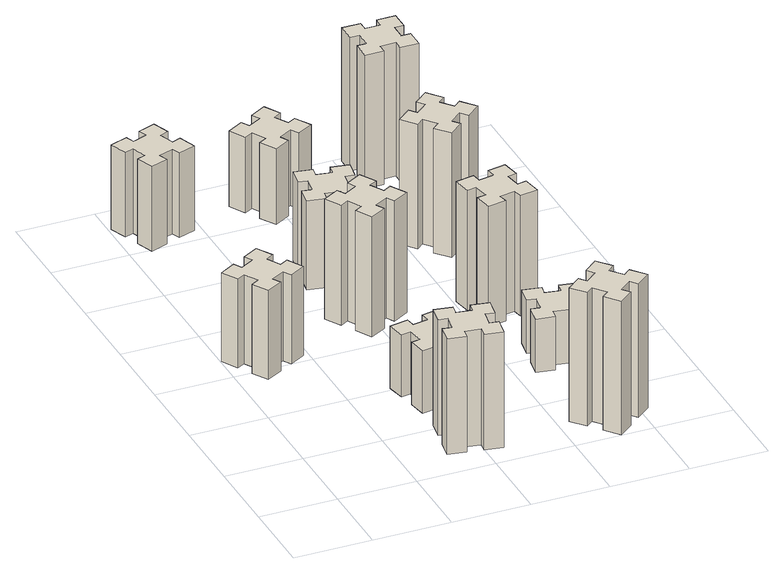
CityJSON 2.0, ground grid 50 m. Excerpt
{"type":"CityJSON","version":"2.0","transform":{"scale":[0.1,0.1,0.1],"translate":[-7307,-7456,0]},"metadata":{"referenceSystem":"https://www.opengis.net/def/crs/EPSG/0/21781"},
"CityObjects":{
"building1":{"type":"Building","attributes":{"class":"1000","function":"1000","usage":"1000","yearOfConstruction":2016,"roofType":"1000","measuredHeight":60,"storeysAboveGround":30,"storeysBelowGround":0},"geometry":[{"type":"Solid","lod":"1","boundaries":[[[[0,1,2,3,4,5,6,7,8,9,10,11,12,13,14,15,16,17,18,19]],[[17,16,20,21]],[[16,15,22,20]],[[15,14,23,22]],[[14,13,24,23]],[[13,12,25,24]],[[12,11,26,25]],[[11,10,27,26]],[[10,9,28,27]],[[9,8,29,28]],[[8,7,30,29]],[[7,6,31,30]],[[6,5,32,31]],[[5,4,33,32]],[[4,3,34,33]],[[3,2,35,34]],[[2,1,36,35]],[[1,0,37,36]],[[0,19,38,37]],[[19,18,39,38]],[[18,17,21,39]],[[24,25,26,27,28,29,30,31,32,33,34,35,36,37,38,39,21,20,22,23]]]]}]},
"building2":{"type":"Building","attributes":{"class":"1000","function":"1000","usage":"1000","yearOfConstruction":2016,"roofType":"1000","measuredHeight":78,"storeysAboveGround":30,"storeysBelowGround":0},"geometry":[{"type":"Solid","lod":"1","boundaries":[[[[40,41,42,43,44,45,46,47,48,49,50,51,52,53,54,55,56,57,58,59]],[[57,56,60,61]],[[56,55,62,60]],[[55,54,63,62]],[[54,53,64,63]],[[53,52,65,64]],[[52,51,66,65]],[[51,50,67,66]],[[50,49,68,67]],[[49,48,69,68]],[[48,47,70,69]],[[47,46,71,70]],[[46,45,72,71]],[[45,44,73,72]],[[44,43,74,73]],[[43,42,75,74]],[[42,41,76,75]],[[41,40,77,76]],[[40,59,78,77]],[[59,58,79,78]],[[58,57,61,79]],[[64,65,66,67,68,69,70,71,72,73,74,75,76,77,78,79,61,60,62,63]]]]}]},
"building3":{"type":"Building","attributes":{"class":"1000","function":"1000","usage":"1000","yearOfConstruction":2016,"roofType":"1000","measuredHeight":57,"storeysAboveGround":30,"storeysBelowGround":0},"geometry":[{"type":"Solid","lod":"1","boundaries":[[[[80,81,82,83,84,85,86,87,88,89,90,91,92,93,94,95,96,97,98,99]],[[97,96,100,101]],[[96,95,102,100]],[[95,94,103,102]],[[94,93,104,103]],[[93,92,105,104]],[[92,91,106,105]],[[91,90,107,106]],[[90,89,108,107]],[[89,88,109,108]],[[88,87,110,109]],[[87,86,111,110]],[[86,85,112,111]],[[85,84,113,112]],[[84,83,114,113]],[[83,82,115,114]],[[82,81,116,115]],[[81,80,117,116]],[[80,99,118,117]],[[99,98,119,118]],[[98,97,101,119]],[[104,105,106,107,108,109,110,111,112,113,114,115,116,117,118,119,101,100,102,103]]]]}]},
"building4":{"type":"Building","attributes":{"class":"1000","function":"1000","usage":"1000","yearOfConstruction":2016,"roofType":"1000","measuredHeight":42,"storeysAboveGround":30,"storeysBelowGround":0},"geometry":[{"type":"Solid","lod":"1","boundaries":[[[[120,121,122,123,124,125,126,127,128,129,130,131,132,133,134,135,136,137,138,139]],[[137,136,140,141]],[[136,135,142,140]],[[135,134,143,142]],[[134,133,144,143]],[[133,132,145,144]],[[132,131,146,145]],[[131,130,147,146]],[[130,129,148,147]],[[129,128,149,148]],[[128,127,150,149]],[[127,126,151,150]],[[126,125,152,151]],[[125,124,153,152]],[[124,123,154,153]],[[123,122,155,154]],[[122,121,156,155]],[[121,120,157,156]],[[120,139,158,157]],[[139,138,159,158]],[[138,137,141,159]],[[144,145,146,147,148,149,150,151,152,153,154,155,156,157,158,159,141,140,142,143]]]]}]},
"building5":{"type":"Building","attributes":{"class":"1000","function":"1000","usage":"1000","yearOfConstruction":2016,"roofType":"1000","measuredHeight":81,"storeysAboveGround":30,"storeysBelowGround":0},"geometry":[{"type":"Solid","lod":"1","boundaries":[[[[160,161,162,163,164,165,166,167,168,169,170,171,172,173,174,175,176,177,178,179]],[[177,176,180,181]],[[176,175,182,180]],[[175,174,183,182]],[[174,173,184,183]],[[173,172,185,184]],[[172,171,186,185]],[[171,170,187,186]],[[170,169,188,187]],[[169,168,189,188]],[[168,167,190,189]],[[167,166,191,190]],[[166,165,192,191]],[[165,164,193,192]],[[164,163,194,193]],[[163,162,195,194]],[[162,161,196,195]],[[161,160,197,196]],[[160,179,198,197]],[[179,178,199,198]],[[178,177,181,199]],[[184,185,186,187,188,189,190,191,192,193,194,195,196,197,198,199,181,180,182,183]]]]}]},
"building6":{"type":"Building","attributes":{"class":"1000","function":"1000","usage":"1000","yearOfConstruction":2016,"roofType":"1000","measuredHeight":60,"storeysAboveGround":30,"storeysBelowGround":0},"geometry":[{"type":"Solid","lod":"1","boundaries":[[[[200,201,202,203,204,205,206,207,208,209,210,211,212,213,214,215,216,217,218,219]],[[217,216,220,221]],[[216,215,222,220]],[[215,214,223,222]],[[214,213,224,223]],[[213,212,225,224]],[[212,211,226,225]],[[211,210,227,226]],[[210,209,228,227]],[[209,208,229,228]],[[208,207,230,229]],[[207,206,231,230]],[[206,205,232,231]],[[205,204,233,232]],[[204,203,234,233]],[[203,202,235,234]],[[202,201,236,235]],[[201,200,237,236]],[[200,219,238,237]],[[219,218,239,238]],[[218,217,221,239]],[[224,225,226,227,228,229,230,231,232,233,234,235,236,237,238,239,221,220,222,223]]]]}]},
"building7":{"type":"Building","attributes":{"class":"1000","function":"1000","usage":"1000","yearOfConstruction":2016,"roofType":"1000","measuredHeight":90,"storeysAboveGround":30,"storeysBelowGround":0},"geometry":[{"type":"Solid","lod":"1","boundaries":[[[[240,241,242,243,244,245,246,247,248,249,250,251,252,253,254,255,256,257,258,259]],[[257,256,260,261]],[[256,255,262,260]],[[255,254,263,262]],[[254,253,264,263]],[[253,252,265,264]],[[252,251,266,265]],[[251,250,267,266]],[[250,249,268,267]],[[249,248,269,268]],[[248,247,270,269]],[[247,246,271,270]],[[246,245,272,271]],[[245,244,273,272]],[[244,243,274,273]],[[243,242,275,274]],[[242,241,276,275]],[[241,240,277,276]],[[240,259,278,277]],[[259,258,279,278]],[[258,257,261,279]],[[264,265,266,267,268,269,270,271,272,273,274,275,276,277,278,279,261,260,262,263]]]]}]},
"building8":{"type":"Building","attributes":{"class":"1000","function":"1000","usage":"1000","yearOfConstruction":2016,"roofType":"1000","measuredHeight":51,"storeysAboveGround":30,"storeysBelowGround":0},"geometry":[{"type":"Solid","lod":"1","boundaries":[[[[280,281,282,283,284,285,286,287,288,289,290,291,292,293,294,295,296,297,298,299]],[[297,296,300,301]],[[296,295,302,300]],[[295,294,303,302]],[[294,293,304,303]],[[293,292,305,304]],[[292,291,306,305]],[[291,290,307,306]],[[290,289,308,307]],[[289,288,309,308]],[[288,287,310,309]],[[287,286,311,310]],[[286,285,312,311]],[[285,284,313,312]],[[284,283,314,313]],[[283,282,315,314]],[[282,281,316,315]],[[281,280,317,316]],[[280,299,318,317]],[[299,298,319,318]],[[298,297,301,319]],[[304,305,306,307,308,309,310,311,312,313,314,315,316,317,318,319,301,300,302,303]]]]}]},
"building9":{"type":"Building","attributes":{"class":"1000","function":"1000","usage":"1000","yearOfConstruction":2016,"roofType":"1000","measuredHeight":36,"storeysAboveGround":30,"storeysBelowGround":0},"geometry":[{"type":"Solid","lod":"1","boundaries":[[[[320,321,322,323,324,325,326,327,328,329,330,331,332,333,334,335,336,337,338,339]],[[337,336,340,341]],[[336,335,342,340]],[[335,334,343,342]],[[334,333,344,343]],[[333,332,345,344]],[[332,331,346,345]],[[331,330,347,346]],[[330,329,348,347]],[[329,328,349,348]],[[328,327,350,349]],[[327,326,351,350]],[[326,325,352,351]],[[325,324,353,352]],[[324,323,354,353]],[[323,322,355,354]],[[322,321,356,355]],[[321,320,357,356]],[[320,339,358,357]],[[339,338,359,358]],[[338,337,341,359]],[[344,345,346,347,348,349,350,351,352,353,354,355,356,357,358,359,341,340,342,343]]]]}]},
"building10":{"type":"Building","attributes":{"class":"1000","function":"1000","usage":"1000","yearOfConstruction":2016,"roofType":"1000","measuredHeight":81,"storeysAboveGround":30,"storeysBelowGround":0},"geometry":[{"type":"Solid","lod":"1","boundaries":[[[[360,361,362,363,364,365,366,367,368,369,370,371,372,373,374,375,376,377,378,379]],[[377,376,380,381]],[[376,375,382,380]],[[375,374,383,382]],[[374,373,384,383]],[[373,372,385,384]],[[372,371,386,385]],[[371,370,387,386]],[[370,369,388,387]],[[369,368,389,388]],[[368,367,390,389]],[[367,366,391,390]],[[366,365,392,391]],[[365,364,393,392]],[[364,363,394,393]],[[363,362,395,394]],[[362,361,396,395]],[[361,360,397,396]],[[360,379,398,397]],[[379,378,399,398]],[[378,377,381,399]],[[384,385,386,387,388,389,390,391,392,393,394,395,396,397,398,399,381,380,382,383]]]]}]},
"building11":{"type":"Building","attributes":{"class":"1000","function":"1000","usage":"1000","yearOfConstruction":2016,"roofType":"1000","measuredHeight":84,"storeysAboveGround":30,"storeysBelowGround":0},"geometry":[{"type":"Solid","lod":"1","boundaries":[[[[400,401,402,403,404,405,406,407,408,409,410,411,412,413,414,415,416,417,418,419]],[[417,416,420,421]],[[416,415,422,420]],[[415,414,423,422]],[[414,413,424,423]],[[413,412,425,424]],[[412,411,426,425]],[[411,410,427,426]],[[410,409,428,427]],[[409,408,429,428]],[[408,407,430,429]],[[407,406,431,430]],[[406,405,432,431]],[[405,404,433,432]],[[404,403,434,433]],[[403,402,435,434]],[[402,401,436,435]],[[401,400,437,436]],[[400,419,438,437]],[[419,418,439,438]],[[418,417,421,439]],[[424,425,426,427,428,429,430,431,432,433,434,435,436,437,438,439,421,420,422,423]]]]}]},
"building12":{"type":"Building","attributes":{"class":"1000","function":"1000","usage":"1000","yearOfConstruction":2016,"roofType":"1000","measuredHeight":90,"storeysAboveGround":30,"storeysBelowGround":0},"geometry":[{"type":"Solid","lod":"1","boundaries":[[[[440,441,442,443,444,445,446,447,448,449,450,451,452,453,454,455,456,457,458,459]],[[457,456,460,461]],[[456,455,462,460]],[[455,454,463,462]],[[454,453,464,463]],[[453,452,465,464]],[[452,451,466,465]],[[451,450,467,466]],[[450,449,468,467]],[[449,448,469,468]],[[448,447,470,469]],[[447,446,471,470]],[[446,445,472,471]],[[445,444,473,472]],[[444,443,474,473]],[[443,442,475,474]],[[442,441,476,475]],[[441,440,477,476]],[[440,459,478,477]],[[459,458,479,478]],[[458,457,461,479]],[[464,465,466,467,468,469,470,471,472,473,474,475,476,477,478,479,461,460,462,463]]]]}]}
},
"vertices":[
[356,1637,0],[306,1724,0],[358,1754,0],[298,1858,0],[194,1798,0],[224,1746,0],[137,1696,0],[107,1748,0],[3,1688,0],[63,1584,0],[115,1614,0],[165,1527,0],[113,1497,0],[173,1393,0],[277,1453,0],[247,1505,0],[334,1555,0],[364,1503,0],[468,1563,0],[408,1667,0],[334,1555,600],[364,1503,600],[247,1505,600],[277,1453,600],[173,1393,600],[113,1497,600],[165,1527,600],[115,1614,600],[63,1584,600],[3,1688,600],[107,1748,600],[137,1696,600],[224,1746,600],[194,1798,600],[298,1858,600],[358,1754,600],[306,1724,600],[356,1637,600],[408,1667,600],[468,1563,600],
[876,414,0],[858,315,0],[799,326,0],[778,207,0],[897,187,0],[907,246,0],[1005,228,0],[995,169,0],[1113,148,0],[1134,267,0],[1075,277,0],[1092,375,0],[1151,365,0],[1172,483,0],[1054,504,0],[1044,445,0],[945,462,0],[956,521,0],[837,542,0],[817,424,0],[945,462,780],[956,521,780],[1044,445,780],[1054,504,780],[1172,483,780],[1151,365,780],[1092,375,780],[1075,277,780],[1134,267,780],[1113,148,780],[995,169,780],[1005,228,780],[907,246,780],[897,187,780],[778,207,780],[799,326,780],[858,315,780],[876,414,780],[817,424,780],[837,542,780],
[226,3085,0],[320,3119,0],[340,3063,0],[453,3104,0],[412,3217,0],[356,3196,0],[322,3290,0],[378,3310,0],[337,3423,0],[224,3382,0],[245,3326,0],[151,3292,0],[130,3348,0],[17,3307,0],[59,3194,0],[115,3215,0],[149,3121,0],[93,3100,0],[134,2987,0],[247,3029,0],[149,3121,570],[93,3100,570],[115,3215,570],[59,3194,570],[17,3307,570],[130,3348,570],[151,3292,570],[245,3326,570],[224,3382,570],[337,3423,570],[378,3310,570],[322,3290,570],[356,3196,570],[412,3217,570],[453,3104,570],[340,3063,570],[320,3119,570],[226,3085,570],[247,3029,570],[134,2987,570],
[1005,1002,0],[907,985,0],[897,1044,0],[778,1023,0],[799,905,0],[858,915,0],[876,817,0],[817,807,0],[837,688,0],[956,709,0],[945,768,0],[1044,786,0],[1054,727,0],[1172,747,0],[1151,866,0],[1092,855,0],[1075,954,0],[1134,964,0],[1113,1082,0],[995,1061,0],[1075,954,420],[1134,964,420],[1092,855,420],[1151,866,420],[1172,747,420],[1054,727,420],[1044,786,420],[945,768,420],[956,709,420],[837,688,420],[817,807,420],[876,817,420],[858,915,420],[799,905,420],[778,1023,420],[897,1044,420],[907,985,420],[1005,1002,420],[995,1061,420],[1113,1082,420],
[1096,1837,0],[1046,1924,0],[1098,1954,0],[1038,2058,0],[934,1998,0],[964,1946,0],[877,1896,0],[847,1948,0],[743,1888,0],[803,1784,0],[855,1814,0],[905,1727,0],[853,1697,0],[913,1593,0],[1017,1653,0],[987,1705,0],[1074,1755,0],[1104,1703,0],[1208,1763,0],[1148,1867,0],[1074,1755,810],[1104,1703,810],[987,1705,810],[1017,1653,810],[913,1593,810],[853,1697,810],[905,1727,810],[855,1814,810],[803,1784,810],[743,1888,810],[847,1948,810],[877,1896,810],[964,1946,810],[934,1998,810],[1038,2058,810],[1098,1954,810],[1046,1924,810],[1096,1837,810],[1148,1867,810],[1208,1763,810],
[876,2434,0],[858,2335,0],[799,2346,0],[778,2227,0],[897,2207,0],[907,2266,0],[1005,2248,0],[995,2189,0],[1113,2168,0],[1134,2287,0],[1075,2297,0],[1092,2395,0],[1151,2385,0],[1172,2503,0],[1054,2524,0],[1044,2465,0],[945,2482,0],[956,2541,0],[837,2562,0],[817,2444,0],[945,2482,600],[956,2541,600],[1044,2465,600],[1054,2524,600],[1172,2503,600],[1151,2385,600],[1092,2395,600],[1075,2297,600],[1134,2287,600],[1113,2168,600],[995,2189,600],[1005,2248,600],[907,2266,600],[897,2207,600],[778,2227,600],[799,2346,600],[858,2335,600],[876,2434,600],[817,2444,600],[837,2562,600],
[1848,129,0],[1924,193,0],[1963,147,0],[2055,224,0],[1978,316,0],[1932,278,0],[1867,354,0],[1913,393,0],[1836,485,0],[1744,408,0],[1783,362,0],[1706,297,0],[1668,343,0],[1576,266,0],[1653,174,0],[1699,213,0],[1763,136,0],[1717,98,0],[1794,6,0],[1886,83,0],[1763,136,900],[1717,98,900],[1699,213,900],[1653,174,900],[1576,266,900],[1668,343,900],[1706,297,900],[1783,362,900],[1744,408,900],[1836,485,900],[1913,393,900],[1867,354,900],[1932,278,900],[1978,316,900],[2055,224,900],[1963,147,900],[1924,193,900],[1848,129,900],[1886,83,900],[1794,6,900],
[1096,3217,0],[1046,3304,0],[1098,3334,0],[1038,3438,0],[934,3378,0],[964,3326,0],[877,3276,0],[847,3328,0],[743,3268,0],[803,3164,0],[855,3194,0],[905,3107,0],[853,3077,0],[913,2973,0],[1017,3033,0],[987,3085,0],[1074,3135,0],[1104,3083,0],[1208,3143,0],[1148,3247,0],[1074,3135,510],[1104,3083,510],[987,3085,510],[1017,3033,510],[913,2973,510],[853,3077,510],[905,3107,510],[855,3194,510],[803,3164,510],[743,3268,510],[847,3328,510],[877,3276,510],[964,3326,510],[934,3378,510],[1038,3438,510],[1098,3334,510],[1046,3304,510],[1096,3217,510],[1148,3247,510],[1208,3143,510],
[1747,886,0],[1845,868,0],[1835,809,0],[1953,788,0],[1974,907,0],[1915,917,0],[1932,1015,0],[1991,1005,0],[2012,1123,0],[1894,1144,0],[1884,1085,0],[1785,1102,0],[1796,1161,0],[1677,1182,0],[1657,1064,0],[1716,1054,0],[1698,955,0],[1639,966,0],[1618,847,0],[1737,827,0],[1698,955,360],[1639,966,360],[1716,1054,360],[1657,1064,360],[1677,1182,360],[1796,1161,360],[1785,1102,360],[1884,1085,360],[1894,1144,360],[2012,1123,360],[1991,1005,360],[1932,1015,360],[1915,917,360],[1974,907,360],[1953,788,360],[1835,809,360],[1845,868,360],[1747,886,360],[1737,827,360],[1618,847,360],
[1745,1742,0],[1647,1725,0],[1637,1784,0],[1518,1763,0],[1539,1645,0],[1598,1655,0],[1616,1557,0],[1557,1547,0],[1577,1428,0],[1696,1449,0],[1685,1508,0],[1784,1526,0],[1794,1467,0],[1912,1487,0],[1891,1606,0],[1832,1595,0],[1815,1694,0],[1874,1704,0],[1853,1822,0],[1735,1801,0],[1815,1694,810],[1874,1704,810],[1832,1595,810],[1891,1606,810],[1912,1487,810],[1794,1467,810],[1784,1526,810],[1685,1508,810],[1696,1449,810],[1577,1428,810],[1557,1547,810],[1616,1557,810],[1598,1655,810],[1539,1645,810],[1518,1763,810],[1637,1784,810],[1647,1725,810],[1745,1742,810],[1735,1801,810],[1853,1822,810],
[1832,2498,0],[1767,2574,0],[1813,2613,0],[1736,2705,0],[1644,2628,0],[1683,2582,0],[1606,2517,0],[1568,2563,0],[1476,2486,0],[1553,2394,0],[1599,2433,0],[1663,2356,0],[1617,2318,0],[1694,2226,0],[1786,2303,0],[1748,2349,0],[1824,2413,0],[1863,2367,0],[1955,2444,0],[1878,2536,0],[1824,2413,840],[1863,2367,840],[1748,2349,840],[1786,2303,840],[1694,2226,840],[1617,2318,840],[1663,2356,840],[1599,2433,840],[1553,2394,840],[1476,2486,840],[1568,2563,840],[1606,2517,840],[1683,2582,840],[1644,2628,840],[1736,2705,840],[1813,2613,840],[1767,2574,840],[1832,2498,840],[1878,2536,840],[1955,2444,840],
[1665,3195,0],[1765,3195,0],[1765,3135,0],[1885,3135,0],[1885,3255,0],[1825,3255,0],[1825,3355,0],[1885,3355,0],[1885,3475,0],[1765,3475,0],[1765,3415,0],[1665,3415,0],[1665,3475,0],[1545,3475,0],[1545,3355,0],[1605,3355,0],[1605,3255,0],[1545,3255,0],[1545,3135,0],[1665,3135,0],[1605,3255,900],[1545,3255,900],[1605,3355,900],[1545,3355,900],[1545,3475,900],[1665,3475,900],[1665,3415,900],[1765,3415,900],[1765,3475,900],[1885,3475,900],[1885,3355,900],[1825,3355,900],[1825,3255,900],[1885,3255,900],[1885,3135,900],[1765,3135,900],[1765,3195,900],[1665,3195,900],[1665,3135,900],[1545,3135,900]
]}
